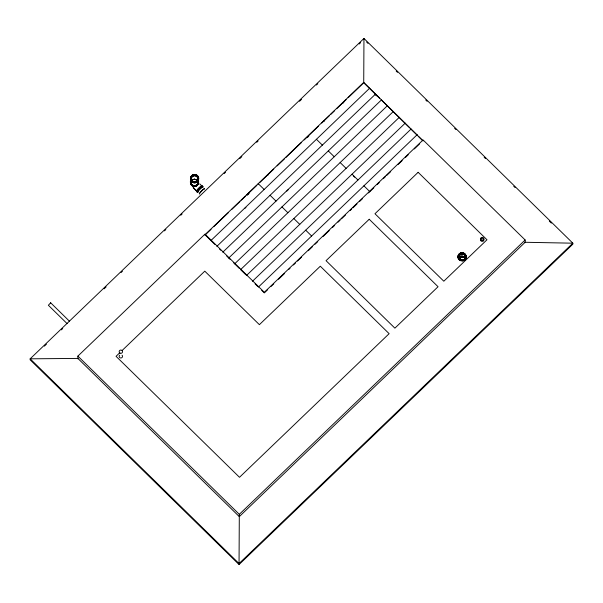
<?xml version="1.0" encoding="UTF-8"?>
<svg xmlns="http://www.w3.org/2000/svg" width="603" height="603" viewBox="0 0 603 603"><rect width="100%" height="100%" fill="white"/><g stroke="black" fill="none" stroke-linecap="round" stroke-linejoin="round"><path stroke-width="0.9" d="M460.813 256.705A3.708 3.595 0 0 0 458.702 258.551L458.702 258.423M77.877 358.845L77.885 356.117L204.982 234.137L264.325 292.297L423.072 139.941L525.145 239.979L525.13 242.708M239.044 564.544L572.842 244.177L572.85 243.19L363.956 38.456L30.158 358.823L30.15 359.81L239.044 564.544L239.308 514.321L525.145 239.979M247.32 195.138L247.328 194.475M248.617 193.895L248.624 193.239M258.212 184.028L258.212 183.651L264.152 189.47M267.8 175.481L267.807 174.825M324.06 121.489L324.06 120.826M343.243 103.075L343.25 102.42M344.539 101.832L344.539 101.176M363.722 83.146L363.956 38.456M369.662 88.581L369.662 88.204L210.914 240.567M375.594 94.392L375.594 94.015L216.846 246.378M381.526 100.211L381.533 99.834L222.786 252.197M387.465 106.03L387.465 105.653L228.718 258.016M393.397 111.841L393.397 111.465L234.65 263.828M399.329 117.66L399.337 117.284L240.589 269.647L245.858 274.81M405.269 123.479L405.269 123.095L246.521 275.458M411.201 129.291L411.201 128.914L252.453 281.277M417.133 135.11L417.14 134.733L258.393 287.096M423.072 140.929L363.73 82.385L204.982 234.748M197.219 191.437L197.219 191.543A3.505 0.43 -45.1 0 0 197.385 191.535M190.978 184.103A3.708 3.603 1.5 0 0 197.822 184.458L197.829 184.337A3.708 3.603 1.5 0 1 192.885 186.033M458.582 259.086L459.705 256.577L462.313 255.506M458.883 258.815L460.066 257.443L462.689 257.24M197.633 184.548L195.643 186.319M50.373 303.513L50.69 302.819L48.368 305.254L67.084 323.6M199.834 192.975L200.784 191.837A3.49 0.452 -45.3 0 1 204.116 188.837M193.827 186.726L194.746 186.613M195.101 182.189L196.962 180.403M44.396 346.137L46.431 344.185M61.363 329.856L62.72 328.56M104.1 288.837L106.136 286.885M121.067 272.556L122.424 271.252M164.483 230.881L165.84 229.577M180.772 215.256L182.129 213.952M224.188 173.581L225.545 172.277M239.798 158.604L241.833 156.652M256.757 142.323L258.114 141.019M299.503 101.304L301.538 99.352M316.462 85.023L317.819 83.719M359.207 43.996L360.564 42.7M204.975 235.125L211.042 229.306M213.741 226.713L228.56 212.49M231.929 209.256L240.017 201.492M241.366 200.196L245.413 196.314M246.755 195.025L256.863 185.325M259.569 182.732L273.77 169.096M277.154 165.855L284.593 158.71M285.694 157.654L301.5 142.481M304.206 139.888L318.407 126.253M321.791 123.012L329.23 115.866M330.587 114.57L334.642 110.673M336.67 108.728L346.137 99.638M348.172 97.694L362.373 84.058M247.712 194.761L249.069 193.457M307.417 137.461L308.774 136.157M244.607 208.6L245.956 207.311M286.84 191.091L288.189 189.794M119.447 353.064L116.062 356.32L239.497 477.297L389.131 333.678L320.299 266.209L259.388 324.67L204.786 271.162L122.16 350.464M267.709 289.666L264.325 292.907L261.687 290.322M271.086 286.417L273.792 283.825M278.526 279.279L284.616 273.438M288.671 269.541L290.028 268.245M293.405 264.996L295.44 263.051M297.467 261.099L301.523 257.21M308.291 250.712L312.346 246.823M315.052 244.223L317.758 241.63M323.17 236.436L329.253 230.595M332.637 227.346L334.665 225.401M338.049 222.153L340.077 220.208M341.426 218.904L345.489 215.015M350.222 210.47L351.572 209.173M352.928 207.869L356.984 203.98M359.69 201.379L362.395 198.786M368.486 192.945L373.883 187.759M377.252 184.526L379.272 182.588M383.312 178.707L385.332 176.762M386.681 175.473L390.729 171.591M398.138 164.476L402.186 160.594M405.555 157.36L408.246 154.775M414.314 148.956L419.703 143.778M199.352 193.94L199.352 193.94A3.708 0.482 -45.1 0 1 202.05 190.495L203.347 189.334A3.708 0.482 -45.1 0 1 204.447 189.048M462.32 253.818C450.072 258.272 470.008 266.368 464.905 254.843M463.27 253.931L464.159 254.278M462.049 259.976L458.702 258.551M366.639 42.074L367.981 43.393M396.194 71.041L397.535 72.36M425.748 100.008L427.09 101.319M454.632 128.311L455.974 129.63M484.186 157.277L485.528 158.597M513.733 186.244L515.083 187.563M549.333 221.135L551.353 223.11M363.722 82.762L379.551 98.274M381.729 100.407L409.731 127.859M411.864 129.939L417.736 135.698M418.452 136.399L422.409 140.28M375.058 94.528L376.393 95.839M316.424 139.293L322.364 145.112M328.296 150.923L334.228 156.742M340.167 162.561L346.099 168.38M352.031 174.192L357.971 180.011M363.903 185.822L369.835 191.641M353.35 175.865L354.67 177.161M270.084 195.282L276.016 201.101M281.955 206.919L287.887 212.731M293.819 218.55L299.759 224.361M305.691 230.18L311.623 235.999M205.638 235.389L214.872 244.441M219.484 248.964L220.804 250.253M226.736 256.071L230.037 259.305M233.331 262.531L239.27 268.35M255.092 283.862L257.73 286.448M50.69 302.819L69.398 321.158M77.885 356.117L239.308 514.321M199.714 183.84L201.666 185.784M193.284 187.623L196.57 190.895M193.133 187.767L197.075 191.694M461.694 256.81L462.064 257.436M194.204 178.563L194.573 179.189M198.07 182.679L198.161 183.011A3.708 3.603 1.5 0 0 198.191 182.046M458.86 255.747A3.708 3.595 0.3 0 1 461.122 254.089M463.044 254.097A3.708 3.595 0.3 0 1 463.933 254.458M464.702 255.039A3.708 3.595 0.3 0 1 465.644 258.514M459.034 259.245A3.49 3.384 0.3 0 1 462.079 254.18A3.49 3.384 0.3 0 1 465.079 259.275M458.679 259.079A3.49 3.384 0.3 0 1 465.426 259.117M458.845 258.159A3.708 3.595 0.3 0 1 461.107 256.494M463.029 256.501A3.708 3.595 0.3 0 1 465.275 258.19M461.091 260.413A3.708 3.595 0.3 0 1 459.041 254.865A3.708 3.595 0.3 0 1 465.117 254.896A3.708 3.595 0.3 0 1 463.006 260.421M461.031 260.617A3.927 3.806 0.3 0 1 458.86 254.737A3.927 3.806 0.3 0 1 465.297 254.775A3.927 3.806 0.3 0 1 463.066 260.624M459.275 259.29A3.927 3.806 0.3 0 0 465.855 257.617A3.927 3.806 0.3 0 0 461.069 252.928A3.927 3.806 0.3 0 0 459.275 259.29A3.708 0.799 -45.9 0 0 461.521 256.607M461.287 256.373A3.708 0.799 -45.9 0 1 459.056 259.071M462.727 256.561A3.708 3.595 0 0 1 465.109 258.061M464.461 256.765A3.708 3.595 0 0 1 465.109 257.466M464.596 257.089A3.912 3.799 0 0 1 465.275 257.82M464.461 256.456A3.708 3.595 0 0 1 465.109 257.157M464.461 256.531A3.708 3.595 0 0 1 465.109 257.232M483.335 240.205A1.583 1.53 0.3 0 0 482.965 239.994L481.699 239.986A1.741 1.688 0.3 0 0 480.998 240.491M195.545 175.842A3.708 3.603 1.5 0 1 198.146 180.274A3.708 3.603 1.5 0 1 193.586 182.792L191.927 181.85A3.708 3.603 1.5 0 1 191.958 176.754M192.726 176.189A3.708 3.603 1.5 0 1 193.623 175.835M197.49 184.495A3.49 3.392 1.5 0 1 196.209 185.732M195.364 186.063A3.49 3.392 1.5 0 1 193.555 186.056M192.719 185.709A3.49 3.392 1.5 0 1 191.995 185.166M191.46 181.066A3.49 3.392 1.5 0 1 197.513 181.104M192.606 185.89A3.708 3.603 1.5 0 1 190.978 183.983M190.887 183.689A3.708 3.603 1.5 0 1 190.895 181.827M191.656 180.44A3.708 3.603 1.5 0 1 193.239 179.385M195.455 179.31A3.708 3.603 1.5 0 1 197.535 180.742M198.07 181.872A3.708 3.603 1.5 0 1 198.055 183.742M199.721 193.721A3.49 0.452 -45.3 0 1 199.555 193.397M202.465 186.907A3.708 0.482 -45.1 0 1 202.638 187.254M197.784 192.078A3.708 0.482 -45.1 0 1 197.49 192.025M197.611 191.731A3.708 0.482 -45.1 0 1 202.073 187.149M196.834 191.136A3.708 0.482 -45.1 0 1 198.606 188.438A3.708 0.482 -45.1 0 1 201.817 186.018M196.834 191.437A3.708 0.482 -45.1 0 1 198.515 189.025A3.708 0.482 -45.1 0 1 201.756 186.199M198.063 191.98A3.927 0.513 -45.1 0 1 199.525 189.38A3.927 0.513 -45.1 0 1 202.789 187.126M196.932 191.528A3.927 0.513 -45.1 0 1 198.462 189.041A3.927 0.513 -45.1 0 1 202.141 185.98M196.699 191.287A3.927 0.513 -45.1 0 1 198.937 188.068A3.927 0.513 -45.1 0 1 201.839 186.176M197.95 192.116A4.146 0.535 -45.1 0 1 199.495 189.372A4.146 0.535 -45.1 0 1 202.932 186.99M196.797 191.679A4.146 0.535 -45.1 0 1 198.779 188.664A4.146 0.535 -45.1 0 1 202.359 185.958M197.588 191.498A3.708 0.46 -45.1 0 1 197.075 191.52M197.256 191.181A3.708 0.46 -45.1 0 1 197.603 190.699M198.093 190.103A3.708 0.46 -45.1 0 1 201.312 186.983M201.794 186.629A3.708 0.46 -45.1 0 1 202.141 186.44M202.314 186.433A3.708 0.46 -45.1 0 1 202.306 186.606M190.774 183.184A3.708 3.603 1.5 0 1 190.827 182.242M191.648 180.561A3.708 3.603 1.5 0 1 193.231 179.506M195.146 179.362A3.708 3.603 1.5 0 1 197.535 180.87M198.176 182.626A3.708 3.603 1.5 0 1 198.123 183.568M198.093 180.335A4.146 4.025 1.5 0 1 194.468 186.35A4.146 4.025 1.5 0 1 190.91 180.289M198.093 180.109A4.146 4.025 1.5 0 1 194.475 186.123A4.146 4.025 1.5 0 1 190.917 180.063M198.183 180.832A3.912 3.799 1.5 0 1 194.807 185.89A3.912 3.799 1.5 0 1 190.646 181.397M198.168 181.518A3.912 3.799 1.5 0 1 194.784 186.576A3.912 3.799 1.5 0 1 190.631 182.083M191.498 180.312A3.912 3.799 1.5 0 1 192.259 179.649M196.163 179.355A3.912 3.799 1.5 0 1 197.023 179.898M198.183 181.058A3.912 3.799 1.5 0 1 194.799 186.116A3.912 3.799 1.5 0 1 190.638 181.631M196.593 185.294A3.708 3.603 1.5 0 1 190.993 183.523M190.789 182.603A3.708 3.603 1.5 0 1 190.842 181.661M191.664 179.98A3.708 3.603 1.5 0 1 192.387 179.355M198.199 181.744A3.708 3.603 1.5 0 1 194.302 185.618A3.708 3.603 1.5 0 1 190.85 181.36M198.199 181.82A3.708 3.603 1.5 0 1 194.302 185.694A3.708 3.603 1.5 0 1 190.85 181.435M198.191 180.757A3.912 3.799 1.5 0 1 194.807 185.814A3.912 3.799 1.5 0 1 190.646 181.322M122.032 355.19A1.688 1.636 0.3 0 1 122.025 357.504A1.688 1.636 0.3 0 1 119.635 357.496A1.688 1.636 0.3 0 1 119.65 355.182M480.644 239.61L480.727 240.439A1.583 1.53 0.3 0 0 481.586 241.313L482.852 241.321A1.741 1.688 0.3 0 0 483.787 240.454L483.84 239.225A1.583 1.53 0.3 0 0 482.973 238.351L481.707 238.343A1.741 1.688 0.3 0 0 480.772 239.21L480.644 239.61M192.108 176.905L191.55 177.606A3.49 3.392 1.5 0 0 193.94 182.656A3.49 3.392 1.5 0 0 198.01 178.752A3.49 3.392 1.5 0 0 192.839 176.37L192.108 176.905M369.217 219.258L326.05 260.684L394.89 328.16L438.057 286.726L369.217 219.258M418.135 172.307L374.968 213.741L443.808 281.209L486.975 239.775L418.135 172.307M525.138 242.278L239.293 516.62L77.877 358.416L30.158 358.823L239.044 563.556L572.85 243.19L525.138 242.278M459.433 259.147A3.708 3.595 0.3 0 0 465.644 257.564A3.708 3.595 0.3 0 0 461.129 253.132A3.708 3.595 0.3 0 0 459.433 259.147M459.433 259.222A3.708 3.595 0.3 0 0 465.644 257.647A3.708 3.595 0.3 0 0 461.129 253.215A3.708 3.595 0.3 0 0 459.433 259.222M459.275 259.373A3.927 3.806 0.3 0 0 465.855 257.7A3.927 3.806 0.3 0 0 461.069 253.011A3.927 3.806 0.3 0 0 459.275 259.373M459.124 259.765A4.146 4.017 0.3 0 0 466.066 258.001A4.146 4.017 0.3 0 0 461.016 253.056A4.146 4.017 0.3 0 0 459.124 259.765M459.124 259.524A4.146 4.017 0.3 0 0 466.066 257.76A4.146 4.017 0.3 0 0 461.016 252.808A4.146 4.017 0.3 0 0 459.124 259.524M120.005 353.094A1.688 1.636 0.3 0 0 122.545 351.692A1.688 1.636 0.3 0 0 120.02 350.26A1.688 1.636 0.3 0 0 120.005 353.094M481.149 240.258A1.688 1.636 0.3 0 0 483.87 239.233A1.688 1.636 0.3 0 0 481.593 237.454A1.688 1.636 0.3 0 0 481.149 240.258M191.958 180.915A3.708 3.603 1.5 0 0 198.168 179.34A3.708 3.603 1.5 0 0 193.653 174.9A3.708 3.603 1.5 0 0 191.958 180.915M191.95 180.998A3.708 3.603 1.5 0 0 198.168 179.423A3.708 3.603 1.5 0 0 193.646 174.983A3.708 3.603 1.5 0 0 191.95 180.998M191.95 181.239A3.708 3.603 1.5 0 0 198.161 179.664A3.708 3.603 1.5 0 0 193.638 175.224A3.708 3.603 1.5 0 0 191.95 181.239M191.792 181.382A3.927 3.814 1.5 0 0 198.372 179.717A3.927 3.814 1.5 0 0 193.586 175.013A3.927 3.814 1.5 0 0 191.792 181.382M191.799 181.141A3.927 3.814 1.5 0 0 198.379 179.475A3.927 3.814 1.5 0 0 193.593 174.772A3.927 3.814 1.5 0 0 191.799 181.141M191.799 181.066A3.927 3.814 1.5 0 0 198.379 179.393A3.927 3.814 1.5 0 0 193.593 174.697A3.927 3.814 1.5 0 0 191.799 181.066M191.641 181.533A4.146 4.025 1.5 0 0 198.583 179.777A4.146 4.025 1.5 0 0 193.533 174.817A4.146 4.025 1.5 0 0 191.641 181.533M191.648 181.292A4.146 4.025 1.5 0 0 198.583 179.536A4.146 4.025 1.5 0 0 193.54 174.569A4.146 4.025 1.5 0 0 191.648 181.292"/></g></svg>
